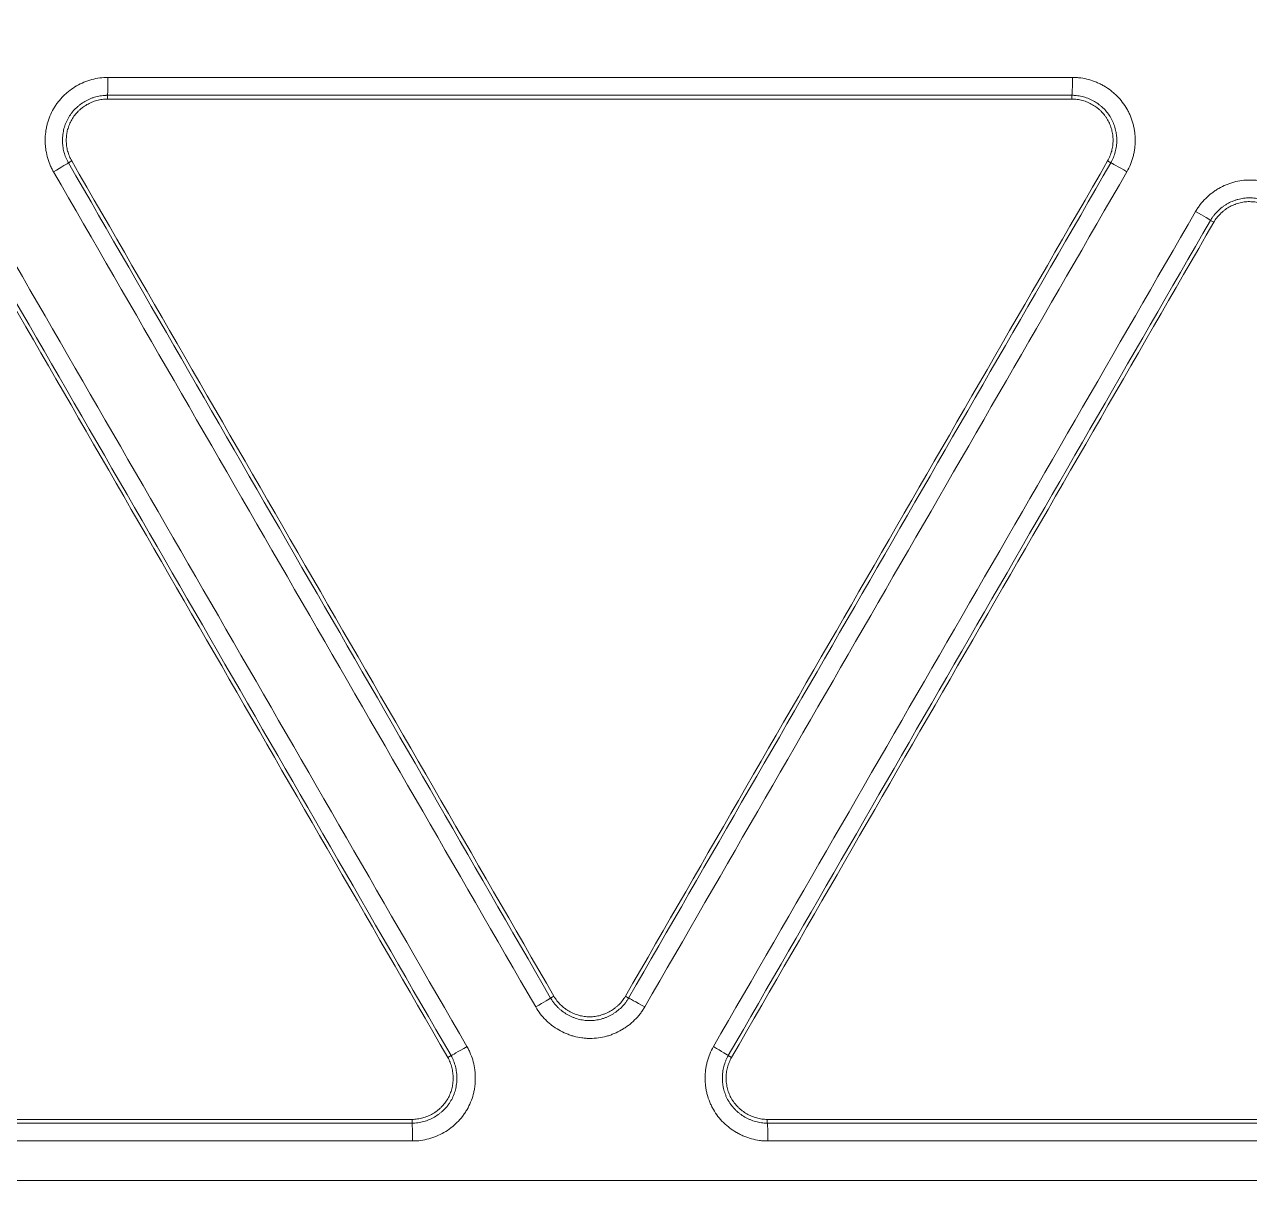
# Model space of a CAD drawing. Header units: inches. Extents: x 405346 to 489838, y -25612 to 14934.
# Drawn here: x 462954.73 to 462987.21, y 4320.9 to 4352.09 of the extents above; entities that cross this region are included whole.
import ezdxf

# ---------------------------------------------------------------- set-up
doc = ezdxf.new("R2010")
doc.units = ezdxf.units.IN
doc.header["$LTSCALE"] = 200
doc.header["$MEASUREMENT"] = 0
doc.layers.add('SS-EQ', color=2, linetype='Continuous', lineweight=20)

# ---------------------------------------------------------------- blocks, each defined once
blk = doc.blocks.new('4way무풍')
at = {"layer": 'SS-EQ'}
for p, q in [((162.196, 28.782), (162.196, 28.682)), ((187.771, 28.682), (187.771, 28.782)), ((161.249, 27.041), (161.162, 26.991)), ((188.805, 26.991), (188.719, 27.041)), ((191.535, 25.415), (191.447, 25.465)), ((173.949, 4.842), (174.036, 4.892)), ((175.932, 4.892), (176.018, 4.843)), ((171.221, 3.267), (171.307, 3.317)), ((178.66, 3.317), (178.747, 3.267)), ((170.273, 1.525), (170.273, 1.625)), ((179.695, 1.625), (179.695, 1.525))]:
    blk.add_line(p, q, dxfattribs=at)
for centre, major_axis, ratio, start_param, end_param in [((162.196, 29.256), (0, 0.474), 0.029549, 3.176562, 4.714463), ((187.771, 29.256), (0, 0.474), 0.033735, 3.176439, 4.713955), ((160.752, 26.754), (-0.41, -0.237), 0.013033, 1.597215, 3.106683), ((189.215, 26.754), (-0.41, 0.237), 0.018244, 4.683613, 6.248273), ((191.037, 25.702), (0.41, -0.237), 0.018346, 0.034912, 1.541677), ((173.539, 4.606), (0.41, 0.237), 0.015556, 4.739895, 6.248274), ((176.428, 4.606), (-0.41, 0.237), 0.016274, 4.684761, 6.248274), ((171.717, 3.554), (0.41, 0.237), 0.015466, 3.176503, 4.739618), ((178.25, 3.554), (-0.41, 0.237), 0.016366, 3.176504, 4.684467), ((170.272, 1.052), (0, 0.474), 0.031087, 4.712456, 6.248262), ((179.694, 1.052), (0, -0.474), 0.032601, 1.570864, 3.106683)]:
    blk.add_ellipse(centre, major_axis=major_axis, ratio=ratio, start_param=start_param, end_param=end_param, dxfattribs=at)
for points, knots in [([(0.032, 346.294), (6.969, 346.294), (13.906, 346.294), (27.78, 346.294), (34.717, 346.294), (55.528, 346.294), (69.403, 346.294), (97.151, 346.294), (111.025, 346.294), (138.774, 346.294), (152.648, 346.294), (180.396, 346.294), (194.27, 346.294), (215.082, 346.294), (222.019, 346.294), (235.893, 346.294), (242.83, 346.293), (253.236, 346.293), (256.704, 346.293), (263.641, 346.293), (267.11, 346.293), (272.313, 346.294), (274.047, 346.294), (276.648, 346.294), (277.516, 346.294), (279.25, 346.293), (280.117, 346.293), (281.418, 346.292), (281.851, 346.292), (282.718, 346.292), (283.152, 346.292), (283.802, 346.293), (284.019, 346.293), (284.453, 346.293), (284.669, 346.294), (285.103, 346.293), (285.32, 346.293), (285.753, 346.29), (285.97, 346.288), (286.62, 346.277), (287.054, 346.265), (287.92, 346.231), (288.353, 346.21), (289.653, 346.132), (290.519, 346.062), (291.818, 345.929), (292.25, 345.88), (292.899, 345.799), (293.116, 345.771), (293.548, 345.712), (294.627, 345.561), (295.697, 345.381), (298.249, 344.897), (299.929, 344.504), (302.417, 343.81), (304.065, 343.312), (305.692, 342.745), (308.116, 341.843), (309.711, 341.171), (311.481, 340.335), (311.677, 340.241), (312.069, 340.051), (312.265, 339.955), (312.851, 339.663), (313.238, 339.464), (314.393, 338.857), (315.91, 338.017), (317.385, 337.118), (318.837, 336.19), (319.553, 335.711), (320.962, 334.724), (322.351, 333.707), (324.369, 332.094), (326.323, 330.393), (327.582, 329.199), (328.355, 328.434), (328.586, 328.204), (328.815, 327.97), (328.968, 327.815), (329.044, 327.736), (329.423, 327.345), (329.723, 327.029), (330.61, 326.072), (331.762, 324.776), (333.399, 322.77), (334.43, 321.391), (335.932, 319.291), (336.873, 317.85), (338.196, 315.627), (339.047, 314.124), (339.838, 312.579), (340.313, 311.601), (340.454, 311.306), (340.593, 311.01), (340.685, 310.812), (340.731, 310.713), (340.958, 310.218), (341.136, 309.82), (341.654, 308.624), (342.309, 307.019), (343.186, 304.582), (343.7, 302.939), (344.419, 300.459), (344.828, 298.787), (345.336, 296.251), (345.487, 295.4), (345.755, 293.69), (345.871, 292.83), (345.994, 291.749), (346.017, 291.532), (346.062, 291.099), (346.083, 290.881), (346.143, 290.23), (346.178, 289.796), (346.239, 288.927), (346.265, 288.492), (346.307, 287.624), (346.324, 287.189), (346.342, 286.538), (346.347, 286.32), (346.354, 285.886), (346.356, 285.669), (346.359, 285.234), (346.359, 285.017), (346.359, 284.582), (346.359, 284.365), (346.359, 283.714), (346.358, 283.279), (346.358, 282.41), (346.358, 281.976), (346.358, 280.672), (346.358, 279.803), (346.359, 278.065), (346.359, 277.196), (346.359, 274.59), (346.359, 272.852), (346.358, 264.162), (346.359, 257.21), (346.359, 236.355), (346.359, 222.452), (346.359, 194.646), (346.359, 180.742), (346.359, 152.936), (346.359, 139.033), (346.359, 111.226), (346.359, 69.516), (346.359, 27.806), (346.359, 0)], [0, 0, 0, 0, 0.03125, 0.03125, 0.0625, 0.0625, 0.125, 0.125, 0.1875, 0.1875, 0.25, 0.25, 0.3125, 0.3125, 0.34375, 0.34375, 0.375, 0.375, 0.390625, 0.390625, 0.40625, 0.40625, 0.414062, 0.414062, 0.417969, 0.417969, 0.421875, 0.421875, 0.423828, 0.423828, 0.425781, 0.425781, 0.426758, 0.426758, 0.427734, 0.427734, 0.428711, 0.428711, 0.429687, 0.429687, 0.431641, 0.431641, 0.433594, 0.433594, 0.4375, 0.4375, 0.439453, 0.439453, 0.44043, 0.44043, 0.441406, 0.445312, 0.445312, 0.453125, 0.453125, 0.457031, 0.460937, 0.460937, 0.46875, 0.46875, 0.469727, 0.469727, 0.470703, 0.470703, 0.472656, 0.472656, 0.476562, 0.480469, 0.480469, 0.484375, 0.484375, 0.488281, 0.492187, 0.496094, 0.5, 0.5, 0.500977, 0.501465, 0.501465, 0.501953, 0.501953, 0.503906, 0.503906, 0.507812, 0.511719, 0.515625, 0.515625, 0.523437, 0.523437, 0.527344, 0.53125, 0.53125, 0.532227, 0.532715, 0.532715, 0.533203, 0.533203, 0.535156, 0.535156, 0.539062, 0.542969, 0.546875, 0.546875, 0.554687, 0.554687, 0.558594, 0.558594, 0.5625, 0.5625, 0.563477, 0.563477, 0.564453, 0.564453, 0.566406, 0.566406, 0.568359, 0.568359, 0.570312, 0.570312, 0.571289, 0.571289, 0.572266, 0.572266, 0.573242, 0.573242, 0.574219, 0.574219, 0.576172, 0.576172, 0.578125, 0.578125, 0.582031, 0.582031, 0.585937, 0.585937, 0.59375, 0.59375, 0.625, 0.625, 0.6875, 0.6875, 0.75, 0.75, 0.8125, 0.8125, 0.875, 1, 1, 1, 1]), ([(345.164, 0), (345.164, 27.72), (345.163, 69.299), (345.162, 110.879), (345.161, 138.598), (345.16, 152.458), (345.159, 180.178), (345.157, 194.038), (345.154, 221.758), (345.152, 235.618), (345.147, 256.407), (345.146, 263.337), (345.145, 272), (345.145, 273.732), (345.144, 276.331), (345.144, 277.197), (345.143, 278.93), (345.142, 279.796), (345.142, 281.095), (345.141, 281.528), (345.141, 282.395), (345.142, 282.828), (345.141, 283.694), (345.141, 284.127), (345.14, 284.777), (345.139, 284.993), (345.136, 285.426), (345.134, 285.643), (345.124, 286.293), (345.113, 286.726), (345.081, 287.592), (345.06, 288.025), (345.009, 288.891), (344.979, 289.324), (344.926, 289.973), (344.898, 290.298), (344.868, 290.622), (344.847, 290.839), (344.836, 290.947), (344.736, 291.92), (344.629, 292.78), (344.379, 294.49), (344.236, 295.34), (343.754, 297.876), (343.361, 299.547), (342.666, 302.024), (342.167, 303.666), (341.312, 306.1), (340.67, 307.703), (340.162, 308.898), (339.901, 309.494), (339.629, 310.086), (339.446, 310.481), (339.353, 310.677), (338.885, 311.657), (338.495, 312.43), (337.684, 313.954), (337.263, 314.706), (336.391, 316.188), (335.94, 316.919), (335.007, 318.359), (334.525, 319.069), (333.532, 320.468), (332.508, 321.846), (330.881, 323.85), (329.736, 325.143), (328.853, 326.097), (328.555, 326.413), (328.177, 326.804), (328.101, 326.882), (327.949, 327.037), (327.721, 327.27), (327.491, 327.5), (326.721, 328.264), (325.466, 329.454), (323.518, 331.149), (321.504, 332.755), (320.119, 333.766), (318.711, 334.748), (317.997, 335.224), (316.546, 336.146), (315.81, 336.592), (314.315, 337.454), (313.557, 337.87), (312.595, 338.371), (312.305, 338.52), (312.014, 338.666), (311.82, 338.764), (311.722, 338.812), (311.235, 339.053), (310.844, 339.24), (309.666, 339.79), (308.875, 340.138), (307.283, 340.799), (305.68, 341.425), (303.244, 342.257), (301.598, 342.742), (299.114, 343.417), (297.436, 343.796), (294.888, 344.258), (294.033, 344.394), (292.957, 344.542), (292.742, 344.57), (292.31, 344.625), (291.663, 344.703), (291.015, 344.771), (289.72, 344.892), (288.856, 344.953), (287.56, 345.018), (287.128, 345.036), (286.48, 345.054), (286.264, 345.059), (285.832, 345.066), (285.615, 345.069), (285.183, 345.072), (284.967, 345.073), (284.535, 345.074), (284.318, 345.075), (283.67, 345.075), (283.237, 345.076), (282.589, 345.076), (282.373, 345.076), (281.94, 345.076), (281.724, 345.076), (281.076, 345.076), (280.643, 345.076), (279.346, 345.077), (278.481, 345.077), (276.752, 345.078), (275.887, 345.078), (273.293, 345.079), (271.563, 345.079), (262.916, 345.08), (255.998, 345.082), (242.162, 345.085), (235.244, 345.086), (221.408, 345.088), (214.49, 345.089), (193.736, 345.092), (179.9, 345.093), (152.228, 345.095), (138.392, 345.096), (110.72, 345.097), (96.884, 345.097), (69.212, 345.098), (55.376, 345.098), (34.622, 345.098), (27.704, 345.099), (13.868, 345.099), (6.95, 345.099), (0.032, 345.099)], [0, 0, 0, 0, 0.125, 0.1875, 0.1875, 0.25, 0.25, 0.3125, 0.3125, 0.375, 0.375, 0.40625, 0.40625, 0.414063, 0.414063, 0.417969, 0.417969, 0.421875, 0.421875, 0.423828, 0.423828, 0.425781, 0.425781, 0.427734, 0.427734, 0.428711, 0.428711, 0.429688, 0.429688, 0.431641, 0.431641, 0.433594, 0.433594, 0.435547, 0.435547, 0.436523, 0.437012, 0.437012, 0.4375, 0.4375, 0.441406, 0.441406, 0.445313, 0.445313, 0.453125, 0.453125, 0.457031, 0.460938, 0.464844, 0.464844, 0.466797, 0.467773, 0.467773, 0.46875, 0.46875, 0.472656, 0.472656, 0.476563, 0.476563, 0.480469, 0.480469, 0.484375, 0.484375, 0.488281, 0.492188, 0.496094, 0.496094, 0.498047, 0.498047, 0.498535, 0.498535, 0.499023, 0.5, 0.5, 0.503906, 0.507813, 0.511719, 0.515625, 0.515625, 0.519531, 0.519531, 0.523438, 0.523438, 0.527344, 0.527344, 0.52832, 0.528809, 0.528809, 0.529297, 0.529297, 0.53125, 0.53125, 0.535156, 0.535156, 0.539063, 0.542969, 0.546875, 0.546875, 0.554688, 0.554688, 0.558594, 0.558594, 0.55957, 0.55957, 0.560547, 0.5625, 0.5625, 0.566406, 0.566406, 0.568359, 0.568359, 0.569336, 0.569336, 0.570313, 0.570313, 0.571289, 0.571289, 0.572266, 0.572266, 0.574219, 0.574219, 0.575195, 0.575195, 0.576172, 0.576172, 0.578125, 0.578125, 0.582031, 0.582031, 0.585938, 0.585938, 0.59375, 0.59375, 0.625, 0.625, 0.65625, 0.65625, 0.6875, 0.6875, 0.75, 0.75, 0.8125, 0.8125, 0.875, 0.875, 0.9375, 0.9375, 0.96875, 0.96875, 1, 1, 1, 1]), ([(160.765, 26.755), (160.747, 26.787), (160.73, 26.819), (160.698, 26.885), (160.683, 26.918), (160.641, 27.019), (160.596, 27.157), (160.568, 27.299), (160.556, 27.39), (160.554, 27.408), (160.551, 27.445), (160.546, 27.499), (160.545, 27.554), (160.545, 27.663), (160.549, 27.735), (160.563, 27.843), (160.569, 27.879), (160.58, 27.933), (160.583, 27.951), (160.592, 27.986), (160.596, 28.004), (160.619, 28.092), (160.665, 28.23), (160.729, 28.36), (160.784, 28.455), (160.803, 28.486), (160.844, 28.547), (160.866, 28.576), (160.932, 28.662), (160.98, 28.716), (161.057, 28.793), (161.097, 28.83), (161.139, 28.865), (161.167, 28.888), (161.182, 28.9), (161.254, 28.955), (161.375, 29.036), (161.505, 29.1), (161.589, 29.135), (161.606, 29.142), (161.64, 29.155), (161.658, 29.161), (161.71, 29.179), (161.744, 29.189), (161.85, 29.218), (161.92, 29.232), (162.064, 29.252), (162.136, 29.257), (162.21, 29.257)], [0, 0, 0, 0, 0.03125, 0.03125, 0.0625, 0.0625, 0.125, 0.1875, 0.1875, 0.203125, 0.203125, 0.21875, 0.25, 0.25, 0.3125, 0.3125, 0.34375, 0.34375, 0.359375, 0.359375, 0.375, 0.375, 0.4375, 0.5, 0.5, 0.53125, 0.53125, 0.5625, 0.5625, 0.625, 0.625, 0.65625, 0.671875, 0.671875, 0.6875, 0.6875, 0.75, 0.8125, 0.8125, 0.828125, 0.828125, 0.84375, 0.84375, 0.875, 0.875, 0.9375, 0.9375, 1, 1, 1, 1]), ([(187.787, 29.256), (187.823, 29.256), (187.86, 29.255), (187.933, 29.25), (187.969, 29.246), (188.077, 29.232), (188.219, 29.203), (188.357, 29.156), (188.441, 29.12), (188.458, 29.113), (188.491, 29.098), (188.54, 29.074), (188.588, 29.049), (188.683, 28.994), (188.743, 28.954), (188.83, 28.888), (188.858, 28.865), (188.899, 28.829), (188.913, 28.817), (188.94, 28.792), (188.953, 28.779), (189.017, 28.715), (189.113, 28.606), (189.194, 28.486), (189.249, 28.391), (189.267, 28.358), (189.299, 28.293), (189.314, 28.26), (189.355, 28.159), (189.378, 28.091), (189.406, 27.985), (189.414, 27.95), (189.424, 27.896), (189.427, 27.878), (189.433, 27.842), (189.436, 27.824), (189.448, 27.733), (189.457, 27.588), (189.448, 27.444), (189.436, 27.353), (189.433, 27.335), (189.428, 27.299), (189.424, 27.281), (189.414, 27.227), (189.406, 27.192), (189.378, 27.086), (189.355, 27.018), (189.3, 26.884), (189.268, 26.818), (189.231, 26.755)], [0, 0, 0, 0, 0.03125, 0.03125, 0.0625, 0.0625, 0.125, 0.1875, 0.1875, 0.203125, 0.203125, 0.21875, 0.25, 0.25, 0.3125, 0.3125, 0.34375, 0.34375, 0.359375, 0.359375, 0.375, 0.375, 0.4375, 0.5, 0.5, 0.53125, 0.53125, 0.5625, 0.5625, 0.625, 0.625, 0.65625, 0.65625, 0.671875, 0.671875, 0.6875, 0.6875, 0.75, 0.8125, 0.8125, 0.828125, 0.828125, 0.84375, 0.84375, 0.875, 0.875, 0.9375, 0.9375, 1, 1, 1, 1]), ([(162.196, 28.782), (162.193, 28.782), (162.19, 28.782), (162.183, 28.782), (162.173, 28.782), (162.151, 28.781), (162.105, 28.779), (162.066, 28.775), (161.989, 28.765), (161.938, 28.754), (161.863, 28.734), (161.838, 28.726), (161.789, 28.709), (161.764, 28.7), (161.692, 28.669), (161.599, 28.623), (161.512, 28.566), (161.46, 28.526), (161.45, 28.518), (161.43, 28.502), (161.4, 28.476), (161.371, 28.45), (161.316, 28.395), (161.281, 28.357), (161.234, 28.295), (161.218, 28.274), (161.189, 28.231), (161.175, 28.208), (161.136, 28.14), (161.113, 28.094), (161.074, 27.998), (161.057, 27.949), (161.038, 27.873), (161.032, 27.847), (161.022, 27.796), (161.018, 27.77), (161.008, 27.692), (161.004, 27.641), (161.004, 27.563), (161.005, 27.537), (161.008, 27.498), (161.009, 27.485), (161.011, 27.459), (161.012, 27.446), (161.021, 27.381), (161.04, 27.278), (161.073, 27.18), (161.103, 27.108), (161.113, 27.084), (161.131, 27.048), (161.136, 27.037), (161.146, 27.019), (161.15, 27.011), (161.155, 27.002), (161.159, 26.996), (161.16, 26.993), (161.162, 26.991)], [0, 0, 0, 0, 0.003906, 0.003906, 0.007813, 0.015625, 0.03125, 0.0625, 0.0625, 0.125, 0.125, 0.15625, 0.15625, 0.1875, 0.1875, 0.25, 0.3125, 0.3125, 0.328125, 0.328125, 0.34375, 0.375, 0.375, 0.4375, 0.4375, 0.46875, 0.46875, 0.5, 0.5, 0.5625, 0.5625, 0.625, 0.625, 0.65625, 0.65625, 0.6875, 0.6875, 0.75, 0.75, 0.78125, 0.78125, 0.796875, 0.796875, 0.8125, 0.8125, 0.875, 0.9375, 0.9375, 0.96875, 0.96875, 0.984375, 0.984375, 0.992187, 0.996094, 0.996094, 1, 1, 1, 1]), ([(161.249, 27.041), (161.225, 27.083), (161.204, 27.125), (161.168, 27.213), (161.153, 27.258), (161.135, 27.328), (161.129, 27.351), (161.12, 27.398), (161.117, 27.422), (161.108, 27.493), (161.102, 27.588), (161.108, 27.683), (161.115, 27.743), (161.117, 27.755), (161.121, 27.778), (161.127, 27.814), (161.135, 27.848), (161.153, 27.917), (161.168, 27.962), (161.195, 28.028), (161.204, 28.05), (161.225, 28.093), (161.237, 28.114), (161.273, 28.177), (161.326, 28.256), (161.389, 28.327), (161.44, 28.377), (161.458, 28.394), (161.494, 28.425), (161.512, 28.44), (161.569, 28.484), (161.609, 28.51), (161.671, 28.546), (161.692, 28.557), (161.734, 28.578), (161.756, 28.588), (161.823, 28.616), (161.913, 28.647), (162.006, 28.666), (162.1, 28.679), (162.148, 28.682), (162.196, 28.682)], [0, 0, 0, 0, 0.0625, 0.0625, 0.125, 0.125, 0.15625, 0.15625, 0.1875, 0.1875, 0.25, 0.3125, 0.3125, 0.328125, 0.328125, 0.34375, 0.375, 0.375, 0.4375, 0.4375, 0.46875, 0.46875, 0.5, 0.5, 0.5625, 0.625, 0.625, 0.65625, 0.65625, 0.6875, 0.6875, 0.75, 0.75, 0.78125, 0.78125, 0.8125, 0.8125, 0.875, 0.9375, 0.9375, 1, 1, 1, 1]), ([(188.805, 26.991), (188.807, 26.994), (188.808, 26.997), (188.811, 27.002), (188.816, 27.011), (188.827, 27.031), (188.848, 27.072), (188.864, 27.107), (188.893, 27.179), (188.91, 27.228), (188.929, 27.304), (188.935, 27.329), (188.945, 27.381), (188.949, 27.407), (188.959, 27.484), (188.966, 27.588), (188.959, 27.692), (188.951, 27.757), (188.949, 27.77), (188.945, 27.796), (188.938, 27.834), (188.929, 27.872), (188.91, 27.947), (188.893, 27.996), (188.864, 28.069), (188.853, 28.092), (188.83, 28.139), (188.818, 28.163), (188.779, 28.23), (188.721, 28.316), (188.652, 28.394), (188.596, 28.449), (188.577, 28.467), (188.537, 28.501), (188.517, 28.518), (188.455, 28.565), (188.412, 28.594), (188.345, 28.633), (188.31, 28.651), (188.275, 28.668), (188.251, 28.679), (188.239, 28.684), (188.179, 28.709), (188.081, 28.743), (187.979, 28.764), (187.902, 28.775), (187.876, 28.778), (187.837, 28.78), (187.824, 28.781), (187.804, 28.782), (187.794, 28.782), (187.784, 28.782), (187.778, 28.782), (187.774, 28.782), (187.771, 28.782)], [0, 0, 0, 0, 0.003906, 0.003906, 0.007813, 0.015625, 0.03125, 0.0625, 0.0625, 0.125, 0.125, 0.15625, 0.15625, 0.1875, 0.1875, 0.25, 0.3125, 0.3125, 0.328125, 0.328125, 0.34375, 0.375, 0.375, 0.4375, 0.4375, 0.46875, 0.46875, 0.5, 0.5, 0.5625, 0.625, 0.625, 0.65625, 0.65625, 0.6875, 0.6875, 0.75, 0.75, 0.78125, 0.796875, 0.796875, 0.8125, 0.8125, 0.875, 0.9375, 0.9375, 0.96875, 0.96875, 0.984375, 0.984375, 0.992188, 0.996094, 0.996094, 1, 1, 1, 1]), ([(187.771, 28.682), (187.819, 28.682), (187.867, 28.679), (187.961, 28.666), (188.008, 28.657), (188.076, 28.638), (188.099, 28.631), (188.145, 28.615), (188.167, 28.606), (188.233, 28.579), (188.318, 28.536), (188.398, 28.484), (188.446, 28.447), (188.455, 28.44), (188.474, 28.425), (188.501, 28.402), (188.527, 28.377), (188.578, 28.327), (188.61, 28.292), (188.653, 28.236), (188.667, 28.216), (188.694, 28.177), (188.707, 28.156), (188.743, 28.094), (188.785, 28.008), (188.815, 27.918), (188.833, 27.849), (188.838, 27.825), (188.848, 27.778), (188.851, 27.755), (188.86, 27.684), (188.863, 27.636), (188.864, 27.565), (188.862, 27.529), (188.86, 27.493), (188.857, 27.469), (188.856, 27.457), (188.848, 27.398), (188.83, 27.304), (188.8, 27.214), (188.764, 27.126), (188.743, 27.083), (188.719, 27.041)], [0, 0, 0, 0, 0.0625, 0.0625, 0.125, 0.125, 0.15625, 0.15625, 0.1875, 0.1875, 0.25, 0.3125, 0.3125, 0.328125, 0.328125, 0.34375, 0.375, 0.375, 0.4375, 0.4375, 0.46875, 0.46875, 0.5, 0.5, 0.5625, 0.625, 0.625, 0.65625, 0.65625, 0.6875, 0.6875, 0.75, 0.75, 0.78125, 0.796875, 0.796875, 0.8125, 0.8125, 0.875, 0.9375, 0.9375, 1, 1, 1, 1]), ([(191.054, 25.703), (191.072, 25.734), (191.091, 25.766), (191.132, 25.826), (191.154, 25.856), (191.22, 25.942), (191.317, 26.051), (191.426, 26.146), (191.499, 26.201), (191.514, 26.212), (191.543, 26.233), (191.589, 26.265), (191.635, 26.293), (191.729, 26.348), (191.794, 26.38), (191.895, 26.422), (191.929, 26.435), (191.98, 26.452), (191.998, 26.458), (192.033, 26.469), (192.05, 26.474), (192.138, 26.498), (192.28, 26.527), (192.425, 26.536), (192.535, 26.536), (192.572, 26.535), (192.644, 26.53), (192.68, 26.527), (192.788, 26.512), (192.859, 26.498), (192.964, 26.469), (192.999, 26.458), (193.05, 26.441), (193.067, 26.434), (193.102, 26.421), (193.119, 26.415), (193.203, 26.379), (193.333, 26.315), (193.454, 26.235), (193.526, 26.179), (193.541, 26.168), (193.569, 26.145), (193.583, 26.133), (193.625, 26.097), (193.651, 26.072), (193.729, 25.995), (193.777, 25.941), (193.865, 25.827), (193.906, 25.766), (193.942, 25.703)], [0, 0, 0, 0, 0.03125, 0.03125, 0.0625, 0.0625, 0.125, 0.1875, 0.1875, 0.203125, 0.203125, 0.21875, 0.25, 0.25, 0.3125, 0.3125, 0.34375, 0.34375, 0.359375, 0.359375, 0.375, 0.375, 0.4375, 0.5, 0.5, 0.53125, 0.53125, 0.5625, 0.5625, 0.625, 0.625, 0.65625, 0.65625, 0.671875, 0.671875, 0.6875, 0.6875, 0.75, 0.8125, 0.8125, 0.828125, 0.828125, 0.84375, 0.84375, 0.875, 0.875, 0.9375, 0.9375, 1, 1, 1, 1]), ([(193.516, 25.465), (193.514, 25.468), (193.513, 25.471), (193.509, 25.476), (193.504, 25.485), (193.492, 25.504), (193.467, 25.543), (193.445, 25.574), (193.397, 25.636), (193.363, 25.674), (193.307, 25.729), (193.288, 25.747), (193.248, 25.782), (193.228, 25.798), (193.166, 25.845), (193.08, 25.903), (192.986, 25.949), (192.926, 25.974), (192.914, 25.979), (192.889, 25.989), (192.852, 26.002), (192.815, 26.014), (192.74, 26.034), (192.69, 26.044), (192.612, 26.055), (192.587, 26.058), (192.534, 26.061), (192.508, 26.062), (192.43, 26.062), (192.378, 26.059), (192.275, 26.045), (192.225, 26.034), (192.149, 26.014), (192.124, 26.006), (192.074, 25.989), (192.05, 25.98), (191.978, 25.949), (191.932, 25.926), (191.864, 25.888), (191.831, 25.867), (191.799, 25.845), (191.777, 25.83), (191.767, 25.822), (191.715, 25.782), (191.636, 25.714), (191.567, 25.637), (191.519, 25.575), (191.504, 25.554), (191.482, 25.521), (191.475, 25.51), (191.464, 25.494), (191.459, 25.485), (191.454, 25.477), (191.451, 25.471), (191.449, 25.468), (191.447, 25.465)], [0, 0, 0, 0, 0.003906, 0.003906, 0.007813, 0.015625, 0.03125, 0.0625, 0.0625, 0.125, 0.125, 0.15625, 0.15625, 0.1875, 0.1875, 0.25, 0.3125, 0.3125, 0.328125, 0.328125, 0.34375, 0.375, 0.375, 0.4375, 0.4375, 0.46875, 0.46875, 0.5, 0.5, 0.5625, 0.5625, 0.625, 0.625, 0.65625, 0.65625, 0.6875, 0.6875, 0.75, 0.75, 0.78125, 0.796875, 0.796875, 0.8125, 0.8125, 0.875, 0.9375, 0.9375, 0.96875, 0.96875, 0.984375, 0.984375, 0.992187, 0.996094, 0.996094, 1, 1, 1, 1]), ([(191.535, 25.415), (191.559, 25.457), (191.585, 25.497), (191.644, 25.572), (191.675, 25.607), (191.726, 25.657), (191.743, 25.674), (191.78, 25.705), (191.798, 25.72), (191.855, 25.764), (191.935, 25.816), (192.02, 25.859), (192.075, 25.882), (192.087, 25.886), (192.109, 25.895), (192.143, 25.907), (192.177, 25.918), (192.246, 25.937), (192.292, 25.946), (192.363, 25.956), (192.386, 25.958), (192.434, 25.962), (192.458, 25.962), (192.53, 25.962), (192.625, 25.956), (192.718, 25.937), (192.787, 25.918), (192.81, 25.911), (192.856, 25.895), (192.878, 25.887), (192.944, 25.859), (192.987, 25.838), (193.048, 25.802), (193.079, 25.784), (193.108, 25.763), (193.128, 25.749), (193.138, 25.742), (193.185, 25.706), (193.257, 25.643), (193.32, 25.572), (193.379, 25.497), (193.406, 25.457), (193.43, 25.415)], [0, 0, 0, 0, 0.0625, 0.0625, 0.125, 0.125, 0.15625, 0.15625, 0.1875, 0.1875, 0.25, 0.3125, 0.3125, 0.328125, 0.328125, 0.34375, 0.375, 0.375, 0.4375, 0.4375, 0.46875, 0.46875, 0.5, 0.5, 0.5625, 0.625, 0.625, 0.65625, 0.65625, 0.6875, 0.6875, 0.75, 0.75, 0.78125, 0.796875, 0.796875, 0.8125, 0.8125, 0.875, 0.9375, 0.9375, 1, 1, 1, 1]), ([(175.932, 4.892), (175.908, 4.851), (175.881, 4.811), (175.823, 4.736), (175.791, 4.701), (175.74, 4.65), (175.723, 4.634), (175.686, 4.602), (175.668, 4.587), (175.611, 4.544), (175.531, 4.491), (175.446, 4.449), (175.391, 4.426), (175.38, 4.421), (175.357, 4.413), (175.323, 4.4), (175.289, 4.39), (175.221, 4.371), (175.174, 4.361), (175.104, 4.352), (175.08, 4.349), (175.032, 4.346), (175.008, 4.345), (174.936, 4.345), (174.841, 4.352), (174.748, 4.371), (174.679, 4.39), (174.656, 4.397), (174.61, 4.412), (174.588, 4.421), (174.522, 4.448), (174.48, 4.47), (174.418, 4.505), (174.387, 4.524), (174.358, 4.544), (174.338, 4.558), (174.328, 4.565), (174.281, 4.602), (174.209, 4.664), (174.146, 4.735), (174.087, 4.811), (174.06, 4.851), (174.036, 4.892)], [0, 0, 0, 0, 0.0625, 0.0625, 0.125, 0.125, 0.15625, 0.15625, 0.1875, 0.1875, 0.25, 0.3125, 0.3125, 0.328125, 0.328125, 0.34375, 0.375, 0.375, 0.4375, 0.4375, 0.46875, 0.46875, 0.5, 0.5, 0.5625, 0.625, 0.625, 0.65625, 0.65625, 0.6875, 0.6875, 0.75, 0.75, 0.78125, 0.796875, 0.796875, 0.8125, 0.8125, 0.875, 0.9375, 0.9375, 1, 1, 1, 1]), ([(176.443, 4.606), (176.424, 4.574), (176.405, 4.543), (176.364, 4.482), (176.343, 4.452), (176.276, 4.366), (176.18, 4.258), (176.07, 4.162), (175.997, 4.107), (175.983, 4.096), (175.953, 4.075), (175.908, 4.044), (175.861, 4.015), (175.767, 3.961), (175.702, 3.929), (175.602, 3.887), (175.568, 3.874), (175.516, 3.856), (175.498, 3.85), (175.463, 3.84), (175.446, 3.834), (175.358, 3.811), (175.287, 3.796), (175.144, 3.777), (175.071, 3.772), (174.962, 3.772), (174.925, 3.773), (174.852, 3.778), (174.816, 3.782), (174.708, 3.796), (174.637, 3.811), (174.532, 3.839), (174.498, 3.85), (174.446, 3.868), (174.429, 3.874), (174.395, 3.887), (174.377, 3.894), (174.293, 3.929), (174.163, 3.993), (174.042, 4.074), (173.97, 4.129), (173.956, 4.14), (173.927, 4.163), (173.913, 4.175), (173.872, 4.211), (173.845, 4.236), (173.768, 4.313), (173.72, 4.367), (173.631, 4.482), (173.591, 4.542), (173.554, 4.606)], [0, 0, 0, 0, 0.03125, 0.03125, 0.0625, 0.0625, 0.125, 0.1875, 0.1875, 0.203125, 0.203125, 0.21875, 0.25, 0.25, 0.3125, 0.3125, 0.34375, 0.34375, 0.359375, 0.359375, 0.375, 0.375, 0.4375, 0.4375, 0.5, 0.5, 0.53125, 0.53125, 0.5625, 0.5625, 0.625, 0.625, 0.65625, 0.65625, 0.671875, 0.671875, 0.6875, 0.6875, 0.75, 0.8125, 0.8125, 0.828125, 0.828125, 0.84375, 0.84375, 0.875, 0.875, 0.9375, 0.9375, 1, 1, 1, 1]), ([(173.949, 4.842), (173.951, 4.839), (173.952, 4.837), (173.956, 4.831), (173.961, 4.822), (173.973, 4.803), (173.998, 4.765), (174.02, 4.733), (174.068, 4.672), (174.102, 4.633), (174.158, 4.578), (174.177, 4.56), (174.217, 4.526), (174.237, 4.509), (174.299, 4.462), (174.386, 4.404), (174.479, 4.358), (174.539, 4.333), (174.551, 4.328), (174.576, 4.319), (174.613, 4.305), (174.65, 4.294), (174.725, 4.273), (174.776, 4.263), (174.853, 4.252), (174.879, 4.25), (174.931, 4.246), (174.957, 4.245), (175.036, 4.245), (175.087, 4.249), (175.19, 4.263), (175.241, 4.273), (175.316, 4.294), (175.341, 4.302), (175.391, 4.319), (175.415, 4.328), (175.487, 4.358), (175.534, 4.381), (175.601, 4.42), (175.634, 4.441), (175.666, 4.463), (175.688, 4.478), (175.698, 4.486), (175.751, 4.526), (175.829, 4.594), (175.898, 4.671), (175.946, 4.733), (175.961, 4.754), (175.983, 4.787), (175.99, 4.798), (176.001, 4.814), (176.006, 4.823), (176.011, 4.831), (176.014, 4.837), (176.016, 4.84), (176.018, 4.843)], [0, 0, 0, 0, 0.003906, 0.003906, 0.007813, 0.015625, 0.03125, 0.0625, 0.0625, 0.125, 0.125, 0.15625, 0.15625, 0.1875, 0.1875, 0.25, 0.3125, 0.3125, 0.328125, 0.328125, 0.34375, 0.375, 0.375, 0.4375, 0.4375, 0.46875, 0.46875, 0.5, 0.5, 0.5625, 0.5625, 0.625, 0.625, 0.65625, 0.65625, 0.6875, 0.6875, 0.75, 0.75, 0.78125, 0.796875, 0.796875, 0.8125, 0.8125, 0.875, 0.9375, 0.9375, 0.96875, 0.96875, 0.984375, 0.984375, 0.992188, 0.996094, 0.996094, 1, 1, 1, 1]), ([(170.273, 1.525), (170.276, 1.525), (170.279, 1.525), (170.286, 1.526), (170.296, 1.526), (170.319, 1.526), (170.364, 1.529), (170.403, 1.533), (170.48, 1.543), (170.531, 1.553), (170.606, 1.574), (170.631, 1.582), (170.68, 1.599), (170.705, 1.608), (170.777, 1.638), (170.87, 1.684), (170.956, 1.742), (171.008, 1.782), (171.019, 1.79), (171.039, 1.806), (171.069, 1.831), (171.097, 1.858), (171.153, 1.913), (171.187, 1.951), (171.235, 2.013), (171.25, 2.034), (171.279, 2.077), (171.293, 2.1), (171.332, 2.167), (171.355, 2.214), (171.394, 2.31), (171.411, 2.359), (171.431, 2.435), (171.436, 2.461), (171.446, 2.512), (171.451, 2.538), (171.46, 2.615), (171.464, 2.667), (171.464, 2.745), (171.463, 2.771), (171.461, 2.81), (171.46, 2.823), (171.457, 2.849), (171.456, 2.862), (171.447, 2.927), (171.428, 3.029), (171.395, 3.127), (171.366, 3.2), (171.355, 3.223), (171.338, 3.259), (171.332, 3.27), (171.323, 3.288), (171.318, 3.297), (171.313, 3.305), (171.31, 3.311), (171.308, 3.314), (171.307, 3.317)], [0, 0, 0, 0, 0.003906, 0.003906, 0.007812, 0.015625, 0.03125, 0.0625, 0.0625, 0.125, 0.125, 0.15625, 0.15625, 0.1875, 0.1875, 0.25, 0.3125, 0.3125, 0.328125, 0.328125, 0.34375, 0.375, 0.375, 0.4375, 0.4375, 0.46875, 0.46875, 0.5, 0.5, 0.5625, 0.5625, 0.625, 0.625, 0.65625, 0.65625, 0.6875, 0.6875, 0.75, 0.75, 0.78125, 0.78125, 0.796875, 0.796875, 0.8125, 0.8125, 0.875, 0.9375, 0.9375, 0.96875, 0.96875, 0.984375, 0.984375, 0.992188, 0.996094, 0.996094, 1, 1, 1, 1]), ([(171.221, 3.267), (171.245, 3.225), (171.266, 3.182), (171.302, 3.094), (171.316, 3.049), (171.335, 2.98), (171.34, 2.957), (171.349, 2.909), (171.353, 2.886), (171.362, 2.815), (171.368, 2.72), (171.362, 2.625), (171.354, 2.565), (171.353, 2.553), (171.349, 2.529), (171.342, 2.494), (171.335, 2.459), (171.317, 2.39), (171.302, 2.345), (171.275, 2.279), (171.265, 2.257), (171.244, 2.214), (171.233, 2.193), (171.197, 2.131), (171.143, 2.052), (171.08, 1.981), (171.029, 1.93), (171.012, 1.914), (170.976, 1.882), (170.957, 1.867), (170.9, 1.824), (170.861, 1.798), (170.799, 1.762), (170.778, 1.751), (170.735, 1.73), (170.713, 1.72), (170.647, 1.692), (170.557, 1.661), (170.464, 1.642), (170.369, 1.629), (170.321, 1.625), (170.273, 1.625)], [0, 0, 0, 0, 0.0625, 0.0625, 0.125, 0.125, 0.15625, 0.15625, 0.1875, 0.1875, 0.25, 0.3125, 0.3125, 0.328125, 0.328125, 0.34375, 0.375, 0.375, 0.4375, 0.4375, 0.46875, 0.46875, 0.5, 0.5, 0.5625, 0.625, 0.625, 0.65625, 0.65625, 0.6875, 0.6875, 0.75, 0.75, 0.78125, 0.78125, 0.8125, 0.8125, 0.875, 0.9375, 0.9375, 1, 1, 1, 1]), ([(171.731, 3.554), (171.75, 3.522), (171.767, 3.489), (171.799, 3.424), (171.814, 3.39), (171.856, 3.289), (171.901, 3.152), (171.929, 3.009), (171.941, 2.919), (171.943, 2.9), (171.946, 2.864), (171.951, 2.809), (171.952, 2.755), (171.952, 2.646), (171.948, 2.574), (171.934, 2.466), (171.928, 2.43), (171.917, 2.376), (171.913, 2.358), (171.905, 2.322), (171.901, 2.304), (171.878, 2.216), (171.832, 2.079), (171.768, 1.949), (171.713, 1.854), (171.693, 1.823), (171.653, 1.762), (171.631, 1.732), (171.565, 1.646), (171.517, 1.592), (171.44, 1.516), (171.4, 1.479), (171.358, 1.443), (171.33, 1.42), (171.315, 1.409), (171.242, 1.353), (171.122, 1.273), (170.992, 1.209), (170.908, 1.174), (170.891, 1.167), (170.857, 1.154), (170.839, 1.148), (170.787, 1.13), (170.752, 1.119), (170.647, 1.091), (170.576, 1.076), (170.433, 1.057), (170.36, 1.052), (170.287, 1.052)], [0, 0, 0, 0, 0.03125, 0.03125, 0.0625, 0.0625, 0.125, 0.1875, 0.1875, 0.203125, 0.203125, 0.21875, 0.25, 0.25, 0.3125, 0.3125, 0.34375, 0.34375, 0.359375, 0.359375, 0.375, 0.375, 0.4375, 0.5, 0.5, 0.53125, 0.53125, 0.5625, 0.5625, 0.625, 0.625, 0.65625, 0.671875, 0.671875, 0.6875, 0.6875, 0.75, 0.8125, 0.8125, 0.828125, 0.828125, 0.84375, 0.84375, 0.875, 0.875, 0.9375, 0.9375, 1, 1, 1, 1]), ([(179.71, 1.052), (179.673, 1.052), (179.636, 1.053), (179.563, 1.058), (179.527, 1.062), (179.419, 1.077), (179.277, 1.106), (179.14, 1.153), (179.055, 1.188), (179.038, 1.195), (179.005, 1.211), (178.956, 1.234), (178.908, 1.26), (178.814, 1.314), (178.753, 1.354), (178.667, 1.421), (178.638, 1.444), (178.597, 1.48), (178.583, 1.492), (178.557, 1.517), (178.543, 1.529), (178.479, 1.594), (178.383, 1.702), (178.302, 1.823), (178.247, 1.917), (178.23, 1.95), (178.198, 2.015), (178.183, 2.049), (178.141, 2.149), (178.118, 2.218), (178.091, 2.323), (178.083, 2.358), (178.072, 2.412), (178.069, 2.43), (178.063, 2.466), (178.06, 2.484), (178.049, 2.575), (178.039, 2.72), (178.049, 2.865), (178.06, 2.955), (178.063, 2.973), (178.069, 3.009), (178.072, 3.027), (178.083, 3.081), (178.091, 3.117), (178.119, 3.222), (178.142, 3.291), (178.197, 3.425), (178.228, 3.49), (178.265, 3.554)], [0, 0, 0, 0, 0.03125, 0.03125, 0.0625, 0.0625, 0.125, 0.1875, 0.1875, 0.203125, 0.203125, 0.21875, 0.25, 0.25, 0.3125, 0.3125, 0.34375, 0.34375, 0.359375, 0.359375, 0.375, 0.375, 0.4375, 0.5, 0.5, 0.53125, 0.53125, 0.5625, 0.5625, 0.625, 0.625, 0.65625, 0.65625, 0.671875, 0.671875, 0.6875, 0.6875, 0.75, 0.8125, 0.8125, 0.828125, 0.828125, 0.84375, 0.84375, 0.875, 0.875, 0.9375, 0.9375, 1, 1, 1, 1]), ([(178.66, 3.317), (178.659, 3.314), (178.657, 3.311), (178.654, 3.306), (178.649, 3.297), (178.638, 3.277), (178.617, 3.236), (178.601, 3.201), (178.572, 3.129), (178.555, 3.079), (178.535, 3.004), (178.53, 2.978), (178.52, 2.927), (178.515, 2.901), (178.506, 2.823), (178.499, 2.72), (178.506, 2.616), (178.514, 2.551), (178.516, 2.538), (178.52, 2.512), (178.527, 2.473), (178.535, 2.435), (178.555, 2.36), (178.572, 2.311), (178.601, 2.239), (178.612, 2.215), (178.635, 2.168), (178.647, 2.145), (178.686, 2.077), (178.715, 2.034), (178.779, 1.952), (178.813, 1.913), (178.869, 1.858), (178.888, 1.84), (178.928, 1.806), (178.948, 1.79), (179.01, 1.742), (179.053, 1.714), (179.121, 1.675), (179.155, 1.656), (179.191, 1.639), (179.214, 1.629), (179.226, 1.623), (179.287, 1.598), (179.385, 1.564), (179.487, 1.543), (179.564, 1.533), (179.59, 1.53), (179.629, 1.527), (179.642, 1.527), (179.662, 1.526), (179.672, 1.526), (179.682, 1.526), (179.688, 1.525), (179.692, 1.525), (179.695, 1.525)], [0, 0, 0, 0, 0.003906, 0.003906, 0.007813, 0.015625, 0.03125, 0.0625, 0.0625, 0.125, 0.125, 0.15625, 0.15625, 0.1875, 0.1875, 0.25, 0.3125, 0.3125, 0.328125, 0.328125, 0.34375, 0.375, 0.375, 0.4375, 0.4375, 0.46875, 0.46875, 0.5, 0.5, 0.5625, 0.5625, 0.625, 0.625, 0.65625, 0.65625, 0.6875, 0.6875, 0.75, 0.75, 0.78125, 0.796875, 0.796875, 0.8125, 0.8125, 0.875, 0.9375, 0.9375, 0.96875, 0.96875, 0.984375, 0.984375, 0.992188, 0.996094, 0.996094, 1, 1, 1, 1]), ([(179.695, 1.625), (179.647, 1.625), (179.552, 1.632), (179.459, 1.651), (179.39, 1.67), (179.367, 1.677), (179.322, 1.693), (179.299, 1.701), (179.233, 1.729), (179.148, 1.771), (179.069, 1.824), (179.011, 1.867), (178.993, 1.882), (178.956, 1.914), (178.939, 1.93), (178.888, 1.98), (178.857, 2.016), (178.813, 2.072), (178.792, 2.101), (178.772, 2.131), (178.76, 2.151), (178.753, 2.162), (178.723, 2.214), (178.702, 2.256), (178.666, 2.344), (178.651, 2.389), (178.633, 2.459), (178.628, 2.482), (178.619, 2.529), (178.615, 2.553), (178.606, 2.624), (178.603, 2.671), (178.603, 2.743), (178.603, 2.767), (178.606, 2.814), (178.609, 2.838), (178.618, 2.91), (178.636, 3.003), (178.666, 3.093), (178.693, 3.16), (178.703, 3.181), (178.724, 3.225), (178.735, 3.246), (178.747, 3.267)], [0, 0, 0, 0, 0.0625, 0.125, 0.125, 0.15625, 0.15625, 0.1875, 0.1875, 0.25, 0.3125, 0.3125, 0.34375, 0.34375, 0.375, 0.375, 0.4375, 0.4375, 0.46875, 0.484375, 0.484375, 0.5, 0.5, 0.5625, 0.5625, 0.625, 0.625, 0.65625, 0.65625, 0.6875, 0.6875, 0.75, 0.75, 0.78125, 0.78125, 0.8125, 0.8125, 0.875, 0.9375, 0.9375, 0.96875, 0.96875, 1, 1, 1, 1]), ([(144.698, 1.625), (145.231, 1.625), (145.764, 1.625), (146.829, 1.625), (148.428, 1.625), (152.158, 1.625), (155.355, 1.625), (161.748, 1.625), (166.011, 1.625), (170.273, 1.625)], [0, 0, 0, 0, 0.0625, 0.0625, 0.125, 0.25, 0.5, 0.5, 1, 1, 1, 1]), ([(179.695, 1.625), (180.761, 1.626), (181.826, 1.625), (183.958, 1.625), (185.023, 1.625), (188.22, 1.625), (190.352, 1.625), (196.745, 1.625), (201.008, 1.625), (205.27, 1.625)], [0, 0, 0, 0, 0.125, 0.125, 0.25, 0.25, 0.5, 0.5, 1, 1, 1, 1]), ([(144.698, 1.525), (145.231, 1.526), (145.764, 1.525), (146.829, 1.525), (148.428, 1.525), (152.158, 1.525), (155.355, 1.525), (161.748, 1.525), (166.011, 1.525), (170.273, 1.525)], [0, 0, 0, 0, 0.0625, 0.0625, 0.125, 0.25, 0.5, 0.5, 1, 1, 1, 1]), ([(179.695, 1.525), (180.761, 1.526), (181.826, 1.525), (183.958, 1.525), (185.023, 1.525), (188.22, 1.525), (190.351, 1.525), (196.745, 1.525), (201.007, 1.525), (205.27, 1.525)], [0, 0, 0, 0, 0.125, 0.125, 0.25, 0.25, 0.5, 0.5, 1, 1, 1, 1]), ([(170.287, 1.052), (166.025, 1.052), (161.762, 1.052), (155.368, 1.052), (152.171, 1.052), (148.441, 1.052), (146.842, 1.052), (145.777, 1.052), (145.244, 1.052), (144.711, 1.052)], [0, 0, 0, 0, 0.5, 0.5, 0.75, 0.875, 0.9375, 0.9375, 1, 1, 1, 1]), ([(205.287, 1.052), (201.024, 1.052), (196.761, 1.052), (190.367, 1.052), (188.236, 1.052), (185.038, 1.052), (183.973, 1.052), (181.841, 1.052), (180.775, 1.052), (179.71, 1.052)], [0, 0, 0, 0, 0.5, 0.5, 0.75, 0.75, 0.875, 0.875, 1, 1, 1, 1]), ([(346.359, 0), (346.359, -27.812), (346.359, -55.624), (346.359, -97.341), (346.359, -111.247), (346.359, -139.059), (346.359, -152.965), (346.359, -180.777), (346.359, -194.683), (346.359, -222.494), (346.359, -236.4), (346.359, -257.259), (346.358, -264.212), (346.359, -272.903), (346.359, -274.641), (346.359, -277.249), (346.359, -278.118), (346.358, -279.856), (346.358, -280.725), (346.358, -282.029), (346.358, -282.463), (346.358, -283.333), (346.359, -283.767), (346.359, -284.419), (346.359, -284.636), (346.359, -285.071), (346.358, -285.288), (346.355, -285.723), (346.353, -285.94), (346.346, -286.374), (346.341, -286.592), (346.322, -287.243), (346.305, -287.678), (346.262, -288.546), (346.236, -288.98), (346.174, -289.849), (346.138, -290.283), (346.078, -290.934), (346.057, -291.151), (346.012, -291.585), (345.894, -292.666), (345.748, -293.741), (345.479, -295.45), (345.327, -296.299), (344.817, -298.834), (344.407, -300.505), (343.687, -302.982), (343.172, -304.624), (342.294, -307.059), (341.638, -308.663), (341.119, -309.858), (340.941, -310.256), (340.714, -310.751), (340.668, -310.85), (340.576, -311.047), (340.437, -311.343), (339.919, -312.422), (339.029, -314.158), (338.177, -315.66), (336.854, -317.881), (335.912, -319.32), (334.41, -321.418), (333.379, -322.796), (331.741, -324.801), (330.589, -326.095), (329.702, -327.051), (329.403, -327.366), (329.024, -327.758), (328.947, -327.836), (328.795, -327.992), (328.566, -328.224), (327.719, -329.07), (326.303, -330.412), (324.35, -332.111), (322.332, -333.722), (320.944, -334.738), (319.535, -335.724), (318.819, -336.202), (317.367, -337.13), (315.893, -338.028), (314.376, -338.866), (313.222, -339.473), (312.835, -339.671), (312.249, -339.963), (312.054, -340.059), (311.662, -340.249), (309.896, -341.094), (308.103, -341.848), (305.68, -342.75), (304.055, -343.316), (302.408, -343.813), (299.923, -344.506), (298.245, -344.898), (295.697, -345.382), (294.842, -345.525), (293.766, -345.682), (293.551, -345.712), (293.12, -345.771), (292.903, -345.799), (292.254, -345.88), (291.821, -345.929), (290.523, -346.062), (289.657, -346.132), (288.357, -346.21), (287.924, -346.232), (287.057, -346.265), (286.624, -346.277), (285.974, -346.288), (285.757, -346.291), (285.323, -346.293), (285.107, -346.294), (284.673, -346.294), (284.456, -346.294), (284.023, -346.294), (283.806, -346.293), (283.156, -346.293), (282.722, -346.293), (281.855, -346.293), (281.421, -346.293), (280.121, -346.293), (279.253, -346.294), (277.519, -346.294), (276.652, -346.294), (274.051, -346.294), (272.316, -346.294), (267.113, -346.294), (263.645, -346.293), (256.708, -346.293), (253.239, -346.294), (242.833, -346.294), (235.896, -346.294), (222.022, -346.294), (215.084, -346.294), (194.273, -346.294), (180.399, -346.294), (152.65, -346.294), (138.775, -346.294), (111.027, -346.294), (97.152, -346.294), (69.404, -346.294), (55.529, -346.294), (34.718, -346.294), (27.78, -346.294), (13.906, -346.294), (6.969, -346.294), (0.032, -346.294)], [0, 0, 0, 0, 0.125, 0.125, 0.1875, 0.1875, 0.25, 0.25, 0.3125, 0.3125, 0.375, 0.375, 0.40625, 0.40625, 0.414063, 0.414063, 0.417969, 0.417969, 0.421875, 0.421875, 0.423828, 0.423828, 0.425781, 0.425781, 0.426758, 0.426758, 0.427734, 0.427734, 0.428711, 0.428711, 0.429688, 0.429688, 0.431641, 0.431641, 0.433594, 0.433594, 0.435547, 0.435547, 0.436523, 0.436523, 0.4375, 0.441406, 0.441406, 0.445313, 0.445313, 0.453125, 0.453125, 0.457031, 0.460938, 0.464844, 0.464844, 0.466797, 0.466797, 0.467285, 0.467285, 0.467773, 0.46875, 0.472656, 0.476563, 0.476563, 0.484375, 0.484375, 0.488281, 0.492188, 0.496094, 0.496094, 0.498047, 0.498047, 0.498535, 0.498535, 0.499023, 0.5, 0.503906, 0.507813, 0.511719, 0.515625, 0.515625, 0.519531, 0.519531, 0.523438, 0.527344, 0.527344, 0.529297, 0.529297, 0.530273, 0.530273, 0.53125, 0.539063, 0.539063, 0.542969, 0.546875, 0.546875, 0.554688, 0.554688, 0.558594, 0.558594, 0.55957, 0.55957, 0.560547, 0.560547, 0.5625, 0.5625, 0.566406, 0.566406, 0.568359, 0.568359, 0.570313, 0.570313, 0.571289, 0.571289, 0.572266, 0.572266, 0.573242, 0.573242, 0.574219, 0.574219, 0.576172, 0.576172, 0.578125, 0.578125, 0.582031, 0.582031, 0.585938, 0.585938, 0.59375, 0.59375, 0.609375, 0.609375, 0.625, 0.625, 0.65625, 0.65625, 0.6875, 0.6875, 0.75, 0.75, 0.8125, 0.8125, 0.875, 0.875, 0.9375, 0.9375, 0.96875, 0.96875, 1, 1, 1, 1]), ([(0.032, -345.099), (6.961, -345.099), (13.891, -345.099), (27.75, -345.099), (34.679, -345.099), (55.467, -345.099), (69.326, -345.098), (97.044, -345.098), (110.903, -345.097), (138.621, -345.096), (152.48, -345.096), (180.197, -345.094), (194.056, -345.092), (214.845, -345.09), (221.774, -345.089), (235.633, -345.086), (242.562, -345.085), (256.421, -345.082), (263.351, -345.081), (272.013, -345.079), (273.745, -345.079), (276.343, -345.079), (277.21, -345.078), (278.942, -345.078), (279.808, -345.077), (281.107, -345.076), (281.541, -345.076), (282.407, -345.076), (282.84, -345.076), (283.706, -345.076), (284.139, -345.076), (284.789, -345.074), (285.005, -345.074), (285.438, -345.071), (285.655, -345.069), (286.304, -345.06), (286.737, -345.049), (287.602, -345.017), (288.034, -344.997), (289.33, -344.922), (290.194, -344.853), (291.488, -344.722), (291.92, -344.673), (292.566, -344.593), (292.782, -344.566), (293.212, -344.508), (294.286, -344.358), (295.351, -344.18), (297.891, -343.699), (299.563, -343.307), (302.039, -342.615), (303.679, -342.118), (305.297, -341.551), (307.709, -340.648), (309.296, -339.976), (311.056, -339.138), (311.349, -338.996), (311.641, -338.853), (311.836, -338.756), (311.933, -338.707), (312.418, -338.464), (312.803, -338.265), (313.951, -337.656), (314.704, -337.236), (316.19, -336.364), (316.921, -335.913), (318.363, -334.982), (319.073, -334.502), (320.472, -333.511), (321.849, -332.491), (323.849, -330.872), (325.784, -329.163), (327.03, -327.964), (327.795, -327.195), (327.947, -327.041), (328.25, -326.729), (328.401, -326.573), (328.849, -326.102), (329.145, -325.785), (330.019, -324.826), (331.153, -323.527), (332.763, -321.515), (333.776, -320.132), (334.759, -318.728), (335.235, -318.016), (336.157, -316.57), (336.603, -315.837), (337.465, -314.35), (338.296, -312.842), (339.065, -311.291), (339.481, -310.406), (339.527, -310.308), (339.618, -310.111), (339.754, -309.815), (340.065, -309.123), (340.322, -308.527), (340.821, -307.331), (341.451, -305.727), (342.288, -303.291), (342.776, -301.648), (343.454, -299.169), (343.836, -297.496), (344.302, -294.959), (344.439, -294.108), (344.619, -292.825), (344.702, -292.181), (344.786, -291.427), (344.82, -291.104), (344.842, -290.888), (344.853, -290.779), (344.946, -289.807), (345.01, -288.942), (345.078, -287.644), (345.096, -287.212), (345.116, -286.563), (345.122, -286.347), (345.13, -285.914), (345.133, -285.698), (345.138, -285.266), (345.139, -285.049), (345.14, -284.617), (345.14, -284.4), (345.141, -283.752), (345.141, -283.319), (345.141, -282.67), (345.141, -282.454), (345.141, -282.021), (345.141, -281.805), (345.142, -281.156), (345.142, -280.724), (345.143, -279.426), (345.143, -278.561), (345.144, -276.831), (345.144, -275.966), (345.145, -273.37), (345.145, -271.64), (345.146, -262.989), (345.148, -256.069), (345.152, -235.306), (345.154, -221.465), (345.157, -193.782), (345.159, -179.94), (345.161, -152.257), (345.161, -138.416), (345.162, -110.732), (345.163, -69.208), (345.164, -27.683), (345.164, 0)], [0, 0, 0, 0, 0.03125, 0.03125, 0.0625, 0.0625, 0.125, 0.125, 0.1875, 0.1875, 0.25, 0.25, 0.3125, 0.3125, 0.34375, 0.34375, 0.375, 0.375, 0.40625, 0.40625, 0.414063, 0.414063, 0.417969, 0.417969, 0.421875, 0.421875, 0.423828, 0.423828, 0.425781, 0.425781, 0.427734, 0.427734, 0.428711, 0.428711, 0.429688, 0.429688, 0.431641, 0.431641, 0.433594, 0.433594, 0.4375, 0.4375, 0.439453, 0.439453, 0.44043, 0.44043, 0.441406, 0.445313, 0.445313, 0.453125, 0.453125, 0.457031, 0.460938, 0.460938, 0.46875, 0.46875, 0.469727, 0.470215, 0.470215, 0.470703, 0.470703, 0.472656, 0.472656, 0.476563, 0.476563, 0.480469, 0.480469, 0.484375, 0.484375, 0.488281, 0.492188, 0.496094, 0.5, 0.5, 0.500977, 0.500977, 0.501953, 0.501953, 0.503906, 0.503906, 0.507813, 0.511719, 0.515625, 0.515625, 0.519531, 0.519531, 0.523438, 0.523438, 0.527344, 0.53125, 0.53125, 0.531738, 0.531738, 0.532227, 0.533203, 0.535156, 0.535156, 0.539063, 0.542969, 0.546875, 0.546875, 0.554688, 0.554688, 0.558594, 0.558594, 0.560547, 0.561523, 0.562012, 0.562012, 0.5625, 0.5625, 0.566406, 0.566406, 0.568359, 0.568359, 0.569336, 0.569336, 0.570313, 0.570313, 0.571289, 0.571289, 0.572266, 0.572266, 0.574219, 0.574219, 0.575195, 0.575195, 0.576172, 0.576172, 0.578125, 0.578125, 0.582031, 0.582031, 0.585938, 0.585938, 0.59375, 0.59375, 0.625, 0.625, 0.6875, 0.6875, 0.75, 0.75, 0.8125, 0.8125, 0.875, 1, 1, 1, 1]), ([(247.586, 0), (245.632, 0), (234.907, 0), (215.405, 0), (189.077, 0), (162.746, 0), (145.189, 0), (136.411, 0)], [0, 0, 0, 0, 0.052747, 0.289561, 0.526374, 0.763187, 1, 1, 1, 1])]:
    blk.add_open_spline(points, degree=3, knots=knots, dxfattribs=at)
for points, degree in [([(162.21, 29.257), (170.736, 29.257), (179.262, 29.257), (187.787, 29.256)], 3), ([(187.771, 28.782), (179.247, 28.782), (170.722, 28.782), (162.196, 28.782)], 3), ([(187.771, 28.682), (179.247, 28.682), (170.722, 28.682), (162.196, 28.682)], 3), ([(161.162, 26.991), (165.424, 19.608), (169.687, 12.225), (173.949, 4.842)], 3), ([(161.249, 27.041), (165.511, 19.658), (169.774, 12.275), (174.036, 4.892)], 3), ([(175.932, 4.892), (180.194, 12.275), (184.457, 19.658), (188.719, 27.041)], 3), ([(176.018, 4.843), (180.28, 12.226), (184.543, 19.608), (188.805, 26.991)], 3), ([(173.554, 4.606), (169.291, 11.989), (165.028, 19.372), (160.765, 26.755)], 3), ([(189.231, 26.755), (184.968, 19.372), (180.706, 11.989), (176.443, 4.606)], 3), ([(158.943, 25.703), (163.206, 18.32), (167.469, 10.937), (171.731, 3.554)], 3), ([(178.265, 3.554), (182.528, 10.937), (186.791, 18.32), (191.054, 25.703)], 3), ([(171.221, 3.267), (166.958, 10.65), (162.696, 18.032), (158.433, 25.415)], 3), ([(171.307, 3.317), (167.044, 10.699), (162.782, 18.082), (158.519, 25.465)], 3), ([(191.447, 25.465), (187.185, 18.083), (182.923, 10.7), (178.66, 3.317)], 3), ([(191.535, 25.415), (187.272, 18.033), (183.01, 10.65), (178.747, 3.267)], 3), ([(179.695, 1.525), (179.695, 1.525)], 1)]:
    blk.add_open_spline(points, degree=degree, dxfattribs=at)

msp = doc.modelspace()

# ---------------------------------------------------------------- block references
msp.add_blockref('4way무풍', (462794.732, 4321.426))

doc.saveas('drawing.dxf')
